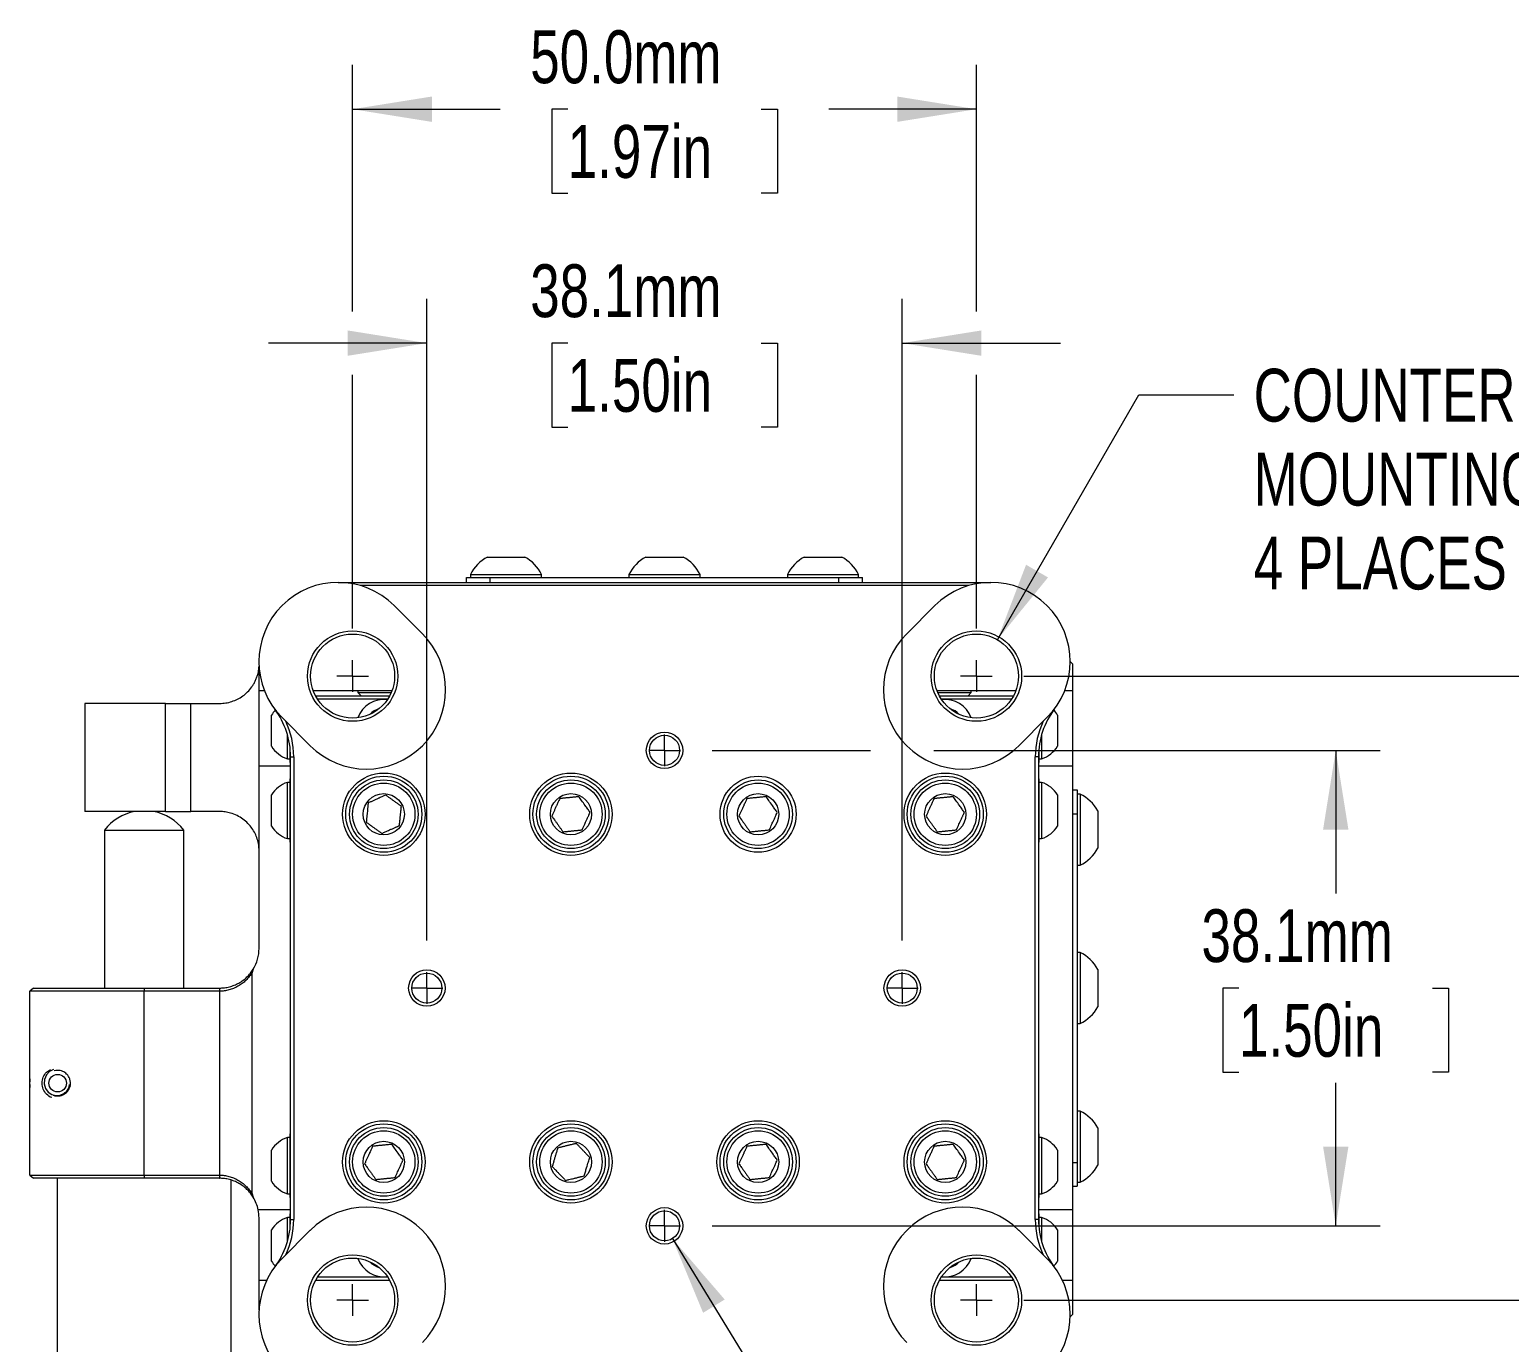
# Model space of a CAD drawing. Header units: millimetres. Extents: x 2 to 278, y 1 to 215.
# Drawn here: x 31.7 to 91, y 34.3 to 86.9 of the extents above; entities that cross this region are included whole.
import ezdxf

# ---------------------------------------------------------------- set-up
doc = ezdxf.new("R2010")
doc.units = ezdxf.units.MM
doc.styles.add('SLDTEXTSTYLE0', font='TXT', dxfattribs={"width": 0.75})
doc.styles.add('SLDTEXTSTYLE3', font='TXT', dxfattribs={"width": 0.6875})
doc.dimstyles.new('SLDDIMSTYLE0', dxfattribs={"dimtxt": 2.116667, "dimasz": 3.175, "dimexe": 0, "dimexo": 0.0625, "dimgap": 0.529167, "dimtad": 0, "dimtih": 1, "dimtoh": 1, "dimdec": 1, "dimlfac": 2, "dimrnd": 1e-09, "dimzin": 12, "dimdsep": 46, "dimtxsty": 'SLDTEXTSTYLE0', "dimsah": 1, "dimcen": 0.09, "dimadec": 0, "dimazin": 3, "dimtfac": 1, "dimtdec": 1, "dimtofl": 0, "dimtmove": 0, "dimatfit": 3, "dimfxl": 1, "dimfrac": 2, "dimtolj": 1, "dimtzin": 12, "dimarcsym": 0})
doc.dimstyles.new('SLDDIMSTYLE1', dxfattribs={"dimtxt": 2.116667, "dimasz": 3.175, "dimexe": 0, "dimexo": 0.0625, "dimgap": 0.529167, "dimtad": 0, "dimtih": 1, "dimtoh": 1, "dimdec": 1, "dimlfac": 2, "dimrnd": 1e-09, "dimzin": 12, "dimdsep": 46, "dimtxsty": 'SLDTEXTSTYLE0', "dimsah": 1, "dimcen": 0.09, "dimadec": 0, "dimazin": 3, "dimtfac": 1, "dimtdec": 1, "dimtmove": 0, "dimatfit": 0, "dimfxl": 1, "dimfrac": 2, "dimtolj": 1, "dimtzin": 12, "dimarcsym": 0})
doc.dimstyles.new('SLDDIMSTYLE3', dxfattribs={"dimtxt": 2.116667, "dimasz": 3.175, "dimexe": 0, "dimexo": 0.0625, "dimgap": 0.529167, "dimtad": 0, "dimtih": 1, "dimtoh": 1, "dimdec": 1, "dimlfac": 2, "dimrnd": 1e-09, "dimzin": 12, "dimdsep": 46, "dimtxsty": 'SLDTEXTSTYLE0', "dimsah": 1, "dimcen": 0, "dimadec": 0, "dimazin": 3, "dimtfac": 1, "dimtdec": 1, "dimtofl": 0, "dimtmove": 0, "dimatfit": 3, "dimfxl": 1, "dimfrac": 2, "dimtolj": 1, "dimtzin": 12, "dimarcsym": 0})
doc.dimstyles.new('SLDDIMSTYLE4', dxfattribs={"dimtxt": 2.116667, "dimasz": 3.175, "dimexe": 0, "dimexo": 0.0625, "dimgap": 0.529167, "dimtad": 0, "dimtih": 1, "dimtoh": 1, "dimdec": 1, "dimlfac": 2, "dimrnd": 1e-09, "dimzin": 4, "dimdsep": 46, "dimtxsty": 'SLDTEXTSTYLE0', "dimsah": 1, "dimcen": 0.09, "dimadec": 0, "dimazin": 1, "dimtfac": 1, "dimtdec": 1, "dimtofl": 0, "dimtmove": 0, "dimatfit": 3, "dimfxl": 1, "dimfrac": 2, "dimtolj": 1, "dimtzin": 12, "dimarcsym": 0})
doc.dimstyles.new('SLDDIMSTYLE8', dxfattribs={"dimtxt": 2.116667, "dimasz": 3.175, "dimexe": 0, "dimexo": 0.0625, "dimgap": 0.529167, "dimtad": 0, "dimtih": 1, "dimtoh": 1, "dimdec": 1, "dimlfac": 2, "dimrnd": 1e-09, "dimzin": 12, "dimdsep": 46, "dimtxsty": 'SLDTEXTSTYLE0', "dimsah": 1, "dimcen": 0, "dimadec": 0, "dimazin": 3, "dimtfac": 1, "dimtdec": 1, "dimtofl": 0, "dimtmove": 0, "dimatfit": 3, "dimfxl": 1, "dimfrac": 2, "dimtolj": 1, "dimtzin": 12, "dimarcsym": 0})

# ---------------------------------------------------------------- blocks, each defined once
blk = doc.blocks.new('_D_16')
at = {"color": 7, "linetype": 'Continuous', "lineweight": 0}
for p, q in [((71.543, 61.041), (101.091, 61.041)), ((99.313, 61.041), (99.313, 52.334)), ((95.435, 48.541), (94.791, 48.541)), ((94.791, 48.541), (94.791, 45.178)), ((103.192, 48.541), (103.836, 48.541)), ((103.836, 48.541), (103.836, 45.178)), ((94.791, 45.178), (95.435, 45.178)), ((103.836, 45.178), (103.192, 45.178)), ((99.313, 36.041), (99.313, 44.749)), ((71.543, 36.041), (101.091, 36.041))]:
    blk.add_line(p, q, dxfattribs=at)
at = {"color": 7, "linetype": 'Continuous', "lineweight": 18}
for points in [[(99.313, 61.041), (98.805, 57.866), (99.821, 57.866)], [(99.313, 36.041), (99.821, 39.216), (98.805, 39.216)]]:
    blk.add_solid(points, dxfattribs=at)
at = {"color": 7, "linetype": 'Continuous', "lineweight": 18, "char_height": 2.1167, "attachment_point": 1, "style": 'SLDTEXTSTYLE0'}
for s, insert in [('50.0mm', (93.931, 51.699)), ('1.97in', (95.435, 47.907))]:
    blk.add_mtext(s, dxfattribs=dict(at, insert=insert))
blk = doc.blocks.new('_D_17')
at = {"color": 7, "linetype": 'Continuous', "lineweight": 0}
for p, q in [((59.043, 58.066), (65.393, 58.066)), ((67.933, 58.066), (85.816, 58.066)), ((84.038, 58.066), (84.038, 52.334)), ((80.16, 48.541), (79.516, 48.541)), ((79.516, 48.541), (79.516, 45.178)), ((87.917, 48.541), (88.561, 48.541)), ((88.561, 48.541), (88.561, 45.178)), ((79.516, 45.178), (80.16, 45.178)), ((88.561, 45.178), (87.917, 45.178)), ((84.038, 39.016), (84.038, 44.749)), ((59.043, 39.016), (85.816, 39.016))]:
    blk.add_line(p, q, dxfattribs=at)
at = {"color": 7, "linetype": 'Continuous', "lineweight": 18}
for points in [[(84.038, 58.066), (83.53, 54.891), (84.546, 54.891)], [(84.038, 39.016), (84.546, 42.191), (83.53, 42.191)]]:
    blk.add_solid(points, dxfattribs=at)
at = {"color": 7, "linetype": 'Continuous', "lineweight": 18, "char_height": 2.1167, "attachment_point": 1, "style": 'SLDTEXTSTYLE0'}
for s, insert in [('38.1mm', (78.656, 51.699)), ('1.50in', (80.16, 47.907))]:
    blk.add_mtext(s, dxfattribs=dict(at, insert=insert))
blk = doc.blocks.new('_D_18')
at = {"color": 7, "linetype": 'Continuous', "lineweight": 0}
for p, q in [((47.613, 50.446), (47.613, 76.16)), ((66.663, 50.446), (66.663, 76.16)), ((47.613, 74.382), (41.263, 74.382)), ((53.259, 74.382), (52.616, 74.382)), ((52.616, 74.382), (52.616, 71.019)), ((61.017, 74.382), (61.661, 74.382)), ((61.661, 74.382), (61.661, 71.019)), ((66.663, 74.382), (73.013, 74.382)), ((52.616, 71.019), (53.259, 71.019)), ((61.661, 71.019), (61.017, 71.019))]:
    blk.add_line(p, q, dxfattribs=at)
at = {"color": 7, "linetype": 'Continuous', "lineweight": 18}
for points in [[(47.613, 74.382), (44.438, 74.89), (44.438, 73.874)], [(66.663, 74.382), (69.838, 73.874), (69.838, 74.89)]]:
    blk.add_solid(points, dxfattribs=at)
at = {"color": 7, "linetype": 'Continuous', "lineweight": 18, "char_height": 2.1167, "attachment_point": 1, "style": 'SLDTEXTSTYLE0'}
for s, insert in [('38.1mm', (51.756, 77.539)), ('1.50in', (53.259, 73.747))]:
    blk.add_mtext(s, dxfattribs=dict(at, insert=insert))
blk = doc.blocks.new('_D_19')
at = {"color": 7, "linetype": 'Continuous', "lineweight": 0}
for p, q in [((44.638, 75.652), (44.638, 85.532)), ((69.638, 75.652), (69.638, 85.532)), ((44.638, 83.754), (50.547, 83.754)), ((53.259, 83.754), (52.616, 83.754)), ((52.616, 83.754), (52.616, 80.391)), ((61.017, 83.754), (61.661, 83.754)), ((61.661, 83.754), (61.661, 80.391)), ((69.638, 83.754), (63.729, 83.754)), ((52.616, 80.391), (53.259, 80.391)), ((61.661, 80.391), (61.017, 80.391)), ((44.638, 62.946), (44.638, 73.112)), ((69.638, 62.946), (69.638, 73.112))]:
    blk.add_line(p, q, dxfattribs=at)
at = {"color": 7, "linetype": 'Continuous', "lineweight": 18}
for points in [[(44.638, 83.754), (47.813, 83.246), (47.813, 84.262)], [(69.638, 83.754), (66.463, 84.262), (66.463, 83.246)]]:
    blk.add_solid(points, dxfattribs=at)
at = {"color": 7, "linetype": 'Continuous', "lineweight": 18, "char_height": 2.1167, "attachment_point": 1, "style": 'SLDTEXTSTYLE0'}
for s, insert in [('50.0mm', (51.756, 86.912)), ('1.97in', (53.259, 83.119))]:
    blk.add_mtext(s, dxfattribs=dict(at, insert=insert))
blk = doc.blocks.new('_D_20')
at = {"color": 7, "linetype": 'Continuous', "lineweight": 0}
for p, q in [((70.479, 62.498), (76.143, 72.308)), ((76.143, 72.308), (79.953, 72.308))]:
    blk.add_line(p, q, dxfattribs=at)
at = {"color": 7, "linetype": 'Continuous', "lineweight": 18}
blk.add_solid([(70.479, 62.498), (72.507, 64.994), (71.627, 65.502)], dxfattribs=at)
at = {"color": 7, "linetype": 'Continuous', "lineweight": 18, "attachment_point": 1, "style": 'SLDTEXTSTYLE0'}
for s, insert, char_height in [('COUNTERBORE FOR M6 [1/4-20]', (80.747, 73.354), 2.11667), ('MOUNTING SCREWS', (80.747, 69.991), 2.11667), ('4 PLACES', (80.747, 66.628), 2.1167)]:
    blk.add_mtext(s, dxfattribs=dict(at, insert=insert, char_height=char_height))
blk = doc.blocks.new('_D_21')
at = {"color": 7, "linetype": 'Continuous', "lineweight": 0}
for p, q in [((57.454, 38.502), (70.232, 17.712)), ((70.232, 17.712), (74.042, 17.712))]:
    blk.add_line(p, q, dxfattribs=at)
at = {"color": 7, "linetype": 'Continuous', "lineweight": 18}
blk.add_solid([(57.454, 38.502), (58.684, 35.531), (59.549, 36.063)], dxfattribs=at)
at = {"color": 7, "linetype": 'Continuous', "lineweight": 18, "attachment_point": 1}
for s, insert, char_height, style in [('%%c', (74.042, 18.676), 2.1167, 'SLDTEXTSTYLE0'), ('2.4', (77.237, 18.676), 2.1167, 'SLDTEXTSTYLE0'), ('mm [', (81.145, 18.676), 2.1167, 'SLDTEXTSTYLE3'), ('%%c', (88.208, 18.676), 2.1167, 'SLDTEXTSTYLE0'), ('0.095in] ALIGNMENT HOLES', (91.403, 18.676), 2.11667, 'SLDTEXTSTYLE0'), ('FOR USE WITH', (74.042, 15.23), 2.11667, 'SLDTEXTSTYLE0'), ('%%c', (93.162, 15.23), 2.1167, 'SLDTEXTSTYLE0'), ('3/32in DOWEL PINS', (96.357, 15.23), 2.11667, 'SLDTEXTSTYLE0'), ('(NOT INCLUDED)', (74.042, 11.867), 2.11667, 'SLDTEXTSTYLE0'), ('4 PLACES', (74.042, 8.504), 2.1167, 'SLDTEXTSTYLE0')]:
    blk.add_mtext(s, dxfattribs=dict(at, insert=insert, char_height=char_height, style=style))
blk = doc.blocks.new('SW_CENTERMARKSYMBOL_12')
at = {"color": 0, "linetype": 'Continuous', "lineweight": 18}
for q in [(0, 0.635), (-0.635, 0), (0, -0.635), (0.635, 0)]:
    blk.add_line((0, 0), q, dxfattribs=at)
blk = doc.blocks.new('SW_CENTERMARKSYMBOL_13')
at = {"color": 0, "linetype": 'Continuous', "lineweight": 18}
for q in [(0, 0.635), (-0.635, 0), (0, -0.635), (0.635, 0)]:
    blk.add_line((0, 0), q, dxfattribs=at)
blk = doc.blocks.new('SW_CENTERMARKSYMBOL_14')
at = {"color": 0, "linetype": 'Continuous', "lineweight": 18}
for q in [(0, 0.635), (-0.635, 0), (0, -0.635), (0.635, 0)]:
    blk.add_line((0, 0), q, dxfattribs=at)
blk = doc.blocks.new('SW_CENTERMARKSYMBOL_15')
at = {"color": 0, "linetype": 'Continuous', "lineweight": 18}
for q in [(0, 0.635), (-0.635, 0), (0, -0.635), (0.635, 0)]:
    blk.add_line((0, 0), q, dxfattribs=at)
blk = doc.blocks.new('SW_CENTERMARKSYMBOL_16')
at = {"color": 0, "linetype": 'Continuous', "lineweight": 18}
for q in [(0, 0.635), (-0.635, 0), (0, -0.635), (0.635, 0)]:
    blk.add_line((0, 0), q, dxfattribs=at)
blk = doc.blocks.new('SW_CENTERMARKSYMBOL_17')
at = {"color": 0, "linetype": 'Continuous', "lineweight": 18}
for q in [(0, 0.635), (-0.635, 0), (0, -0.635), (0.635, 0)]:
    blk.add_line((0, 0), q, dxfattribs=at)
blk = doc.blocks.new('SW_CENTERMARKSYMBOL_18')
at = {"color": 0, "linetype": 'Continuous', "lineweight": 18}
for q in [(0, 0.635), (-0.635, 0), (0, -0.635), (0.635, 0)]:
    blk.add_line((0, 0), q, dxfattribs=at)
blk = doc.blocks.new('SW_CENTERMARKSYMBOL_19')
at = {"color": 0, "linetype": 'Continuous', "lineweight": 18}
for q in [(0, 0.635), (-0.635, 0), (0, -0.635), (0.635, 0)]:
    blk.add_line((0, 0), q, dxfattribs=at)

msp = doc.modelspace()

# ---------------------------------------------------------------- linework, layer by layer
at = {"color": 7, "linetype": 'Continuous', "lineweight": 18}
for p, q in [((50.038, 65.811), (51.538, 65.811)), ((56.388, 65.811), (56.747, 65.811)), ((56.747, 65.811), (57.888, 65.811)), ((62.738, 65.811), (64.238, 65.811)), ((44.057, 64.797), (70.219, 64.797)), ((69.33, 64.67), (44.946, 64.67)), ((49.201, 64.797), (49.201, 64.986)), ((49.201, 64.986), (50.153, 64.986)), ((49.363, 65.11), (49.363, 64.986)), ((49.363, 65.11), (52.213, 65.11)), ((50.153, 64.797), (50.153, 64.986)), ((50.153, 64.986), (64.123, 64.986)), ((52.213, 64.986), (52.213, 65.11)), ((55.713, 65.11), (55.713, 64.986)), ((55.713, 65.11), (56.394, 65.11)), ((56.394, 65.11), (58.563, 65.11)), ((58.563, 64.986), (58.563, 65.11)), ((62.063, 65.11), (62.063, 64.986)), ((62.063, 65.11), (64.913, 65.11)), ((64.123, 64.797), (64.123, 64.986)), ((64.123, 64.986), (65.076, 64.986)), ((64.913, 64.986), (64.913, 65.11)), ((65.076, 64.797), (65.076, 64.986)), ((46.302, 63.867), (47.432, 62.737)), ((67.974, 63.867), (66.844, 62.737)), ((40.888, 60.447), (40.888, 61.427)), ((73.483, 61.533), (73.394, 61.622)), ((73.483, 61.533), (73.483, 60.447)), ((33.904, 59.946), (33.904, 55.615)), ((37.139, 59.946), (33.904, 59.946)), ((37.139, 55.615), (37.139, 59.946)), ((37.139, 59.946), (38.153, 59.946)), ((38.153, 55.615), (38.153, 59.946)), ((38.153, 59.946), (39.307, 59.946)), ((41.108, 60.447), (40.888, 60.447)), ((40.888, 57.431), (40.888, 60.447)), ((46.212, 60.447), (43.064, 60.447)), ((43.15, 60.256), (46.127, 60.256)), ((43.224, 60.129), (46.052, 60.129)), ((44.847, 60.447), (44.847, 60.383)), ((44.847, 60.383), (44.974, 60.256)), ((44.847, 60.383), (46.187, 60.383)), ((71.212, 60.447), (68.064, 60.447)), ((68.089, 60.383), (69.429, 60.383)), ((68.15, 60.256), (71.127, 60.256)), ((68.224, 60.129), (71.052, 60.129)), ((69.302, 60.256), (69.429, 60.383)), ((69.429, 60.383), (69.429, 60.447)), ((73.483, 60.447), (73.168, 60.447)), ((73.483, 60.447), (73.483, 57.431)), ((41.388, 59.481), (41.388, 59.481)), ((41.388, 58.231), (41.388, 59.481)), ((41.812, 59.377), (42.942, 58.247)), ((72.464, 59.377), (71.334, 58.247)), ((72.888, 59.481), (72.888, 58.231)), ((42.026, 57.731), (42.026, 58.699)), ((72.251, 58.699), (72.251, 57.731)), ((42.026, 57.731), (42.138, 57.731)), ((42.138, 57.583), (42.138, 58.11)), ((42.138, 57.583), (42.152, 57.569)), ((42.152, 57.812), (42.279, 57.812)), ((42.152, 39.27), (42.152, 57.812)), ((42.279, 57.812), (42.279, 39.27)), ((72.124, 57.812), (71.997, 57.812)), ((71.997, 39.27), (71.997, 57.812)), ((72.124, 57.812), (72.124, 39.27)), ((72.124, 57.569), (72.138, 57.583)), ((72.138, 58.11), (72.138, 57.583)), ((72.138, 57.731), (72.251, 57.731)), ((42.152, 57.431), (40.888, 57.431)), ((40.888, 50.129), (40.888, 57.431)), ((42.152, 56.943), (42.138, 56.929)), ((73.483, 57.431), (72.124, 57.431)), ((72.124, 56.943), (72.138, 56.929)), ((73.483, 57.431), (73.483, 56.052)), ((42.138, 56.781), (42.026, 56.781)), ((42.026, 54.531), (42.026, 56.781)), ((42.138, 54.383), (42.138, 56.929)), ((72.138, 56.929), (72.138, 54.383)), ((72.251, 56.781), (72.138, 56.781)), ((72.251, 56.781), (72.251, 54.531)), ((73.483, 56.479), (73.672, 56.479)), ((73.672, 56.479), (73.672, 55.526)), ((41.388, 55.031), (41.388, 56.281)), ((72.888, 56.281), (72.888, 55.031)), ((73.483, 56.052), (73.483, 55.526)), ((73.796, 56.316), (73.672, 56.316)), ((73.796, 56.316), (73.796, 53.466)), ((37.139, 55.615), (33.904, 55.615)), ((37.139, 55.615), (38.153, 55.615)), ((39.307, 55.615), (38.153, 55.615)), ((73.483, 55.526), (73.672, 55.526)), ((73.483, 55.526), (73.483, 41.556)), ((73.672, 55.526), (73.672, 41.556)), ((74.497, 55.641), (74.497, 54.141)), ((34.697, 54.87), (34.697, 48.541)), ((34.697, 54.87), (37.872, 54.87)), ((37.872, 48.541), (37.872, 54.87)), ((42.026, 54.531), (42.138, 54.531)), ((42.152, 54.369), (42.138, 54.383)), ((72.124, 54.369), (72.138, 54.383)), ((72.138, 54.531), (72.251, 54.531)), ((73.672, 53.466), (73.796, 53.466)), ((73.796, 49.966), (73.672, 49.966)), ((73.796, 49.966), (73.796, 47.116)), ((40.656, 49.302), (40.613, 49.164)), ((74.497, 49.291), (74.497, 47.791)), ((40.613, 40.298), (40.613, 49.164)), ((31.846, 48.541), (31.705, 48.414)), ((31.705, 41.048), (31.705, 48.414)), ((36.284, 48.414), (31.705, 48.414)), ((31.846, 48.541), (36.284, 48.541)), ((36.284, 48.541), (39.301, 48.541)), ((36.284, 48.541), (36.284, 48.414)), ((36.284, 41.048), (36.284, 48.414)), ((39.301, 48.414), (36.284, 48.414)), ((39.301, 48.541), (39.301, 48.414)), ((39.301, 48.414), (39.301, 41.048)), ((73.672, 47.116), (73.796, 47.116)), ((33.293, 44.673), (33.316, 44.611)), ((73.796, 43.616), (73.672, 43.616)), ((73.796, 43.616), (73.796, 40.766)), ((42.152, 42.713), (42.138, 42.699)), ((72.124, 42.713), (72.138, 42.699)), ((74.497, 42.941), (74.497, 41.441)), ((42.138, 42.551), (42.026, 42.551)), ((42.026, 40.301), (42.026, 42.551)), ((42.138, 40.153), (42.138, 42.699)), ((72.138, 42.699), (72.138, 40.153)), ((72.251, 42.551), (72.138, 42.551)), ((72.251, 42.551), (72.251, 40.301)), ((41.388, 40.801), (41.388, 42.051)), ((72.888, 42.051), (72.888, 40.801)), ((73.483, 41.556), (73.672, 41.556)), ((73.483, 41.556), (73.483, 41.03)), ((73.672, 41.556), (73.672, 40.604)), ((31.705, 41.048), (36.284, 41.048)), ((31.705, 41.048), (31.846, 40.921)), ((36.284, 40.921), (31.846, 40.921)), ((32.792, 40.921), (32.792, 33.153)), ((36.284, 41.048), (39.301, 41.048)), ((36.284, 41.048), (36.284, 40.921)), ((39.301, 40.921), (36.284, 40.921)), ((39.301, 41.048), (39.301, 40.921)), ((39.301, 40.921), (39.311, 40.921)), ((73.483, 41.03), (73.483, 39.651)), ((39.777, 33.153), (39.777, 40.845)), ((73.483, 40.604), (73.672, 40.604)), ((73.672, 40.766), (73.796, 40.766)), ((40.613, 40.298), (40.656, 40.161)), ((42.026, 40.301), (42.138, 40.301)), ((42.152, 40.139), (42.138, 40.153)), ((72.124, 40.139), (72.138, 40.153)), ((72.138, 40.301), (72.251, 40.301)), ((42.152, 39.651), (40.856, 39.651)), ((40.888, 36.826), (40.888, 39.334)), ((42.138, 39.351), (42.026, 39.351)), ((42.026, 38.383), (42.026, 39.351)), ((42.152, 39.513), (42.138, 39.499)), ((42.138, 38.972), (42.138, 39.499)), ((42.152, 39.27), (42.279, 39.27)), ((72.124, 39.27), (71.997, 39.27)), ((73.483, 39.651), (72.124, 39.651)), ((72.138, 39.499), (72.124, 39.513)), ((72.138, 39.499), (72.138, 38.972)), ((72.251, 39.351), (72.138, 39.351)), ((72.251, 39.351), (72.251, 38.383)), ((73.483, 39.651), (73.483, 36.826)), ((41.388, 37.601), (41.388, 38.851)), ((41.812, 37.705), (42.942, 38.836)), ((72.464, 37.705), (71.334, 38.836)), ((72.888, 38.851), (72.888, 37.601)), ((40.888, 35.655), (40.888, 36.826)), ((41.191, 36.826), (40.888, 36.826)), ((46.127, 36.826), (43.15, 36.826)), ((46.052, 36.953), (43.224, 36.953)), ((71.127, 36.826), (68.15, 36.826)), ((71.052, 36.953), (68.224, 36.953)), ((73.483, 36.826), (73.085, 36.826)), ((73.483, 36.826), (73.483, 35.466)), ((73.393, 35.376), (73.483, 35.466))]:
    msp.add_line(p, q, dxfattribs=at)
at = {"color": 7, "linetype": 'Continuous', "lineweight": 18, "flags": 128}
msp.add_lwpolyline([(32.649, 45.28), (32.496, 45.2), (32.366, 45.059), (32.29, 44.883), (32.279, 44.699), (32.33, 44.524), (32.436, 44.377), (32.581, 44.278), (32.747, 44.235), (32.919, 44.25), (33.069, 44.32), (33.109, 44.351), (33.109, 44.351)], dxfattribs=at)
at = {"color": 7, "linetype": 'Continuous', "lineweight": 18}
for centre, radius in [((44.638, 61.041), 1.81), ((44.638, 61.041), 1.683), ((69.638, 61.041), 1.81), ((69.638, 61.041), 1.683), ((57.138, 58.066), 0.73), ((57.138, 58.066), 0.603), ((45.888, 55.506), 1.651), ((45.888, 55.506), 1.524), ((53.388, 55.506), 1.651), ((53.388, 55.506), 1.524), ((60.888, 55.506), 1.524), ((68.388, 55.506), 1.651), ((68.388, 55.506), 1.524), ((45.888, 55.506), 1.375), ((45.888, 55.506), 1.25), ((53.388, 55.506), 1.375), ((53.388, 55.506), 1.25), ((60.888, 55.506), 1.375), ((60.888, 55.506), 1.25), ((68.388, 55.506), 1.375), ((68.388, 55.506), 1.25), ((45.888, 55.506), 0.826), ((53.388, 55.506), 0.826), ((60.888, 55.506), 0.826), ((68.388, 55.506), 0.826), ((47.613, 48.541), 0.73), ((66.663, 48.541), 0.73), ((47.613, 48.541), 0.603), ((66.663, 48.541), 0.603), ((32.818, 44.731), 0.352), ((45.888, 41.576), 1.651), ((45.888, 41.576), 1.524), ((45.888, 41.576), 1.375), ((45.888, 41.576), 1.25), ((53.388, 41.576), 1.651), ((53.388, 41.576), 1.524), ((53.388, 41.576), 1.375), ((53.388, 41.576), 1.25), ((60.888, 41.576), 1.651), ((60.888, 41.576), 1.524), ((60.888, 41.576), 1.375), ((60.888, 41.576), 1.25), ((68.388, 41.576), 1.651), ((68.388, 41.576), 1.524), ((68.388, 41.576), 1.375), ((68.388, 41.576), 1.25), ((45.888, 41.576), 0.826), ((53.388, 41.576), 0.826), ((60.888, 41.576), 0.826), ((68.388, 41.576), 0.826), ((57.138, 39.016), 0.73), ((57.138, 39.016), 0.603), ((44.638, 36.041), 1.81), ((44.638, 36.041), 1.683), ((69.638, 36.041), 1.81), ((69.638, 36.041), 1.683)]:
    msp.add_circle(centre, radius, dxfattribs=at)
for centre, radius, start, end in [((50.788, 64.414), 1.586, 118.22267, 153.96274), ((50.788, 64.414), 1.586, 26.03726, 61.77733), ((57.138, 64.414), 1.586, 118.22267, 153.96274), ((57.138, 64.414), 1.586, 26.03726, 61.77733), ((63.488, 64.414), 1.586, 118.22267, 153.96274), ((63.488, 64.414), 1.586, 26.03726, 61.77733), ((44.057, 61.622), 3.175, 45, 225), ((70.219, 61.622), 3.175, 315, 135), ((45.187, 60.492), 3.175, 225, 45), ((69.089, 60.492), 3.175, 135, 315), ((45.888, 59.006), 1.1, 82.54035, 160.58029), ((68.388, 59.006), 1.1, 19.41971, 97.45965), ((42.393, 58.856), 1.184, 135.80879, 148.12354), ((38.977, 57.812), 3.175, 0, 36.8699), ((45.888, 59.006), 0.75, 105.04653, 138.07394), ((68.388, 59.006), 0.75, 41.92606, 74.95347), ((75.299, 57.812), 3.175, 143.1301, 180), ((71.883, 58.856), 1.184, 31.87646, 44.15949), ((38.977, 57.812), 3.302, 0, 25.42617), ((75.299, 57.812), 3.302, 154.57383, 180), ((42.393, 58.856), 1.184, 211.87646, 251.90838), ((71.883, 58.856), 1.184, 288.09162, 328.12354), ((42.393, 55.656), 1.184, 108.09162, 148.12354), ((71.883, 55.656), 1.184, 31.87646, 71.90838), ((73.1, 54.891), 1.586, 28.22267, 63.96274), ((36.284, 53.653), 2, 101.20152, 142.53735), ((36.284, 53.653), 2, 37.46265, 78.79848), ((42.393, 55.656), 1.184, 211.87646, 251.90838), ((71.883, 55.656), 1.184, 288.09162, 328.12354), ((73.1, 54.891), 1.586, 296.03726, 331.77733), ((39.301, 50.129), 1.587, 328.6061, 0), ((73.1, 48.541), 1.586, 28.22267, 63.96274), ((73.1, 48.541), 1.586, 296.03726, 331.77733), ((32.818, 44.731), 1.125, 171.35953, 188.64047), ((32.818, 44.731), 0.479, 307.39046, 353.02885), ((73.1, 42.191), 1.586, 28.22267, 63.96274), ((42.393, 41.426), 1.184, 108.09162, 148.12354), ((71.883, 41.426), 1.184, 31.87646, 71.90838), ((73.1, 42.191), 1.586, 296.03726, 331.77733), ((42.393, 41.426), 1.184, 211.87646, 251.90838), ((71.883, 41.426), 1.184, 288.09162, 328.12354), ((39.301, 39.334), 1.587, 11.53696, 31.3939), ((45.187, 36.59), 3.175, 315, 135), ((69.089, 36.59), 3.175, 45, 225), ((39.301, 39.334), 1.587, 0, 11.53696), ((42.393, 38.226), 1.184, 108.09162, 148.12354), ((38.977, 39.27), 3.175, 323.1301, 0), ((38.977, 39.27), 3.302, 334.57383, 0), ((75.299, 39.27), 3.302, 180, 205.42617), ((75.299, 39.27), 3.175, 180, 216.8699), ((71.883, 38.226), 1.184, 31.87646, 71.90838), ((44.057, 35.46), 3.175, 135, 315), ((42.393, 38.226), 1.184, 211.87646, 224.15949), ((45.888, 38.076), 1.1, 199.41971, 277.45965), ((45.888, 38.076), 0.75, 221.92606, 254.95347), ((70.219, 35.46), 3.175, 225, 45), ((68.388, 38.076), 1.1, 262.54035, 340.58029), ((68.388, 38.076), 0.75, 285.04653, 318.07394), ((71.883, 38.226), 1.184, 315.84051, 328.12354)]:
    msp.add_arc(centre, radius, start, end, dxfattribs=at)
for points, knots in [([(39.307, 59.946), (39.39, 59.95), (39.557, 59.957), (39.799, 60.018), (40.029, 60.112), (40.241, 60.241), (40.434, 60.405), (40.575, 60.57), (40.672, 60.719), (40.738, 60.841), (40.794, 60.971), (40.845, 61.129), (40.881, 61.284), (40.886, 61.396), (40.888, 61.436)], [0, 0, 0, 0, 0.1012375, 0.2056185, 0.3068057, 0.4106181, 0.5181298, 0.6283267, 0.6858746, 0.7438451, 0.8032319, 0.8631554, 0.9505547, 1, 1, 1, 1]), ([(45.262, 55.958), (45.26, 55.932), (45.255, 55.886), (45.248, 55.815), (45.241, 55.75), (45.235, 55.684), (45.226, 55.602), (45.218, 55.518), (45.209, 55.436), (45.203, 55.375), (45.197, 55.315), (45.191, 55.254), (45.187, 55.212), (45.184, 55.19)], [0, 0, 0, 0, 0.107756, 0.189499, 0.284443, 0.361894, 0.439907, 0.594038, 0.672484, 0.752158, 0.829255, 0.906673, 1, 1, 1, 1]), ([(45.966, 56.274), (45.942, 56.263), (45.9, 56.244), (45.813, 56.205), (45.734, 56.169), (45.654, 56.134), (45.602, 56.11), (45.545, 56.085), (45.488, 56.059), (45.432, 56.034), (45.377, 56.009), (45.321, 55.984), (45.283, 55.967), (45.262, 55.958)], [0, 0, 0, 0, 0.107762, 0.189509, 0.380015, 0.439708, 0.516213, 0.593371, 0.672464, 0.752143, 0.829245, 0.906667, 1, 1, 1, 1]), ([(46.592, 55.822), (46.571, 55.838), (46.533, 55.865), (46.475, 55.906), (46.422, 55.945), (46.369, 55.983), (46.319, 56.019), (46.251, 56.068), (46.183, 56.117), (46.117, 56.165), (46.068, 56.2), (46.018, 56.236), (45.984, 56.261), (45.966, 56.274)], [0, 0, 0, 0, 0.107754, 0.189495, 0.284438, 0.361887, 0.439898, 0.516398, 0.672481, 0.752155, 0.829253, 0.906672, 1, 1, 1, 1]), ([(46.514, 55.055), (46.519, 55.107), (46.53, 55.214), (46.55, 55.413), (46.572, 55.626), (46.586, 55.762), (46.592, 55.822)], [0, 0, 0, 0, 0.2164501, 0.4403001, 0.7518917, 1, 1, 1, 1]), ([(52.939, 56.134), (52.928, 56.11), (52.909, 56.068), (52.87, 55.981), (52.834, 55.902), (52.798, 55.822), (52.774, 55.77), (52.748, 55.713), (52.722, 55.656), (52.697, 55.6), (52.672, 55.546), (52.647, 55.489), (52.63, 55.452), (52.62, 55.431)], [0, 0, 0, 0, 0.107762, 0.189509, 0.3800149, 0.4397081, 0.516213, 0.5933713, 0.6724645, 0.7521432, 0.829245, 0.9066674, 1, 1, 1, 1]), ([(53.707, 56.209), (53.681, 56.206), (53.635, 56.202), (53.564, 56.195), (53.499, 56.188), (53.433, 56.182), (53.372, 56.176), (53.289, 56.168), (53.205, 56.16), (53.124, 56.152), (53.064, 56.146), (53.003, 56.14), (52.962, 56.136), (52.939, 56.134)], [0, 0, 0, 0, 0.107754, 0.189495, 0.284438, 0.361887, 0.439898, 0.516398, 0.672481, 0.752155, 0.829253, 0.906672, 1, 1, 1, 1]), ([(54.156, 55.581), (54.125, 55.624), (54.063, 55.712), (53.946, 55.874), (53.822, 56.048), (53.742, 56.159), (53.707, 56.209)], [0, 0, 0, 0, 0.2164501, 0.4403001, 0.7518917, 1, 1, 1, 1]), ([(60.439, 56.134), (60.428, 56.11), (60.409, 56.068), (60.37, 55.981), (60.334, 55.902), (60.298, 55.822), (60.274, 55.77), (60.248, 55.713), (60.222, 55.656), (60.197, 55.6), (60.172, 55.546), (60.147, 55.489), (60.13, 55.452), (60.12, 55.431)], [0, 0, 0, 0, 0.107762, 0.189509, 0.380015, 0.439708, 0.516213, 0.593371, 0.672464, 0.752143, 0.829245, 0.906667, 1, 1, 1, 1]), ([(61.207, 56.209), (61.181, 56.206), (61.135, 56.202), (61.064, 56.195), (60.999, 56.188), (60.933, 56.182), (60.872, 56.176), (60.789, 56.168), (60.705, 56.16), (60.624, 56.152), (60.564, 56.146), (60.503, 56.14), (60.462, 56.136), (60.439, 56.134)], [0, 0, 0, 0, 0.1077539, 0.1894949, 0.2844377, 0.361887, 0.4398976, 0.5163979, 0.6724806, 0.7521546, 0.8292528, 0.9066717, 1, 1, 1, 1]), ([(61.656, 55.581), (61.625, 55.624), (61.563, 55.712), (61.446, 55.874), (61.322, 56.048), (61.242, 56.159), (61.207, 56.209)], [0, 0, 0, 0, 0.2164501, 0.4403001, 0.7518917, 1, 1, 1, 1]), ([(67.939, 56.134), (67.928, 56.11), (67.909, 56.068), (67.87, 55.981), (67.834, 55.902), (67.798, 55.822), (67.774, 55.77), (67.748, 55.713), (67.722, 55.656), (67.697, 55.6), (67.672, 55.546), (67.647, 55.489), (67.63, 55.452), (67.62, 55.431)], [0, 0, 0, 0, 0.107762, 0.189509, 0.380015, 0.439708, 0.516213, 0.593371, 0.672464, 0.752143, 0.829245, 0.906667, 1, 1, 1, 1]), ([(68.707, 56.209), (68.681, 56.206), (68.635, 56.202), (68.564, 56.195), (68.499, 56.188), (68.433, 56.182), (68.372, 56.176), (68.289, 56.168), (68.205, 56.16), (68.124, 56.152), (68.064, 56.146), (68.003, 56.14), (67.962, 56.136), (67.939, 56.134)], [0, 0, 0, 0, 0.107754, 0.189495, 0.284438, 0.361887, 0.439898, 0.516398, 0.672481, 0.752155, 0.829253, 0.906672, 1, 1, 1, 1]), ([(69.156, 55.581), (69.125, 55.624), (69.063, 55.712), (68.946, 55.874), (68.822, 56.048), (68.742, 56.159), (68.707, 56.209)], [0, 0, 0, 0, 0.21645, 0.4403, 0.751892, 1, 1, 1, 1]), ([(40.888, 54.115), (40.885, 54.167), (40.878, 54.303), (40.824, 54.513), (40.733, 54.74), (40.607, 54.951), (40.444, 55.145), (40.245, 55.318), (40.009, 55.461), (39.766, 55.554), (39.528, 55.606), (39.381, 55.612), (39.307, 55.615)], [0, 0, 0, 0, 0.063876, 0.166661, 0.266173, 0.368165, 0.476057, 0.586669, 0.70168, 0.820518, 0.909217, 1, 1, 1, 1]), ([(45.184, 55.19), (45.206, 55.175), (45.243, 55.148), (45.32, 55.092), (45.391, 55.041), (45.462, 54.99), (45.508, 54.956), (45.559, 54.92), (45.61, 54.883), (45.659, 54.847), (45.708, 54.812), (45.758, 54.776), (45.792, 54.752), (45.81, 54.739)], [0, 0, 0, 0, 0.107761, 0.189507, 0.38001, 0.439703, 0.516208, 0.593367, 0.67246, 0.752139, 0.829242, 0.906666, 1, 1, 1, 1]), ([(52.62, 55.431), (52.635, 55.41), (52.662, 55.372), (52.704, 55.314), (52.742, 55.261), (52.78, 55.207), (52.828, 55.14), (52.877, 55.072), (52.925, 55.005), (52.961, 54.955), (52.996, 54.906), (53.032, 54.856), (53.056, 54.822), (53.069, 54.804)], [0, 0, 0, 0, 0.107756, 0.189499, 0.284443, 0.361894, 0.439907, 0.594038, 0.672484, 0.752158, 0.829255, 0.906673, 1, 1, 1, 1]), ([(53.837, 54.879), (53.848, 54.903), (53.867, 54.944), (53.901, 55.019), (53.936, 55.098), (53.973, 55.177), (54.002, 55.242), (54.028, 55.299), (54.054, 55.356), (54.078, 55.409), (54.099, 55.456), (54.125, 55.513), (54.143, 55.554), (54.156, 55.581)], [0, 0, 0, 0, 0.1077495, 0.1894872, 0.3273613, 0.4397813, 0.5162774, 0.5934268, 0.6725109, 0.7521804, 0.813776, 0.8755432, 1, 1, 1, 1]), ([(60.12, 55.431), (60.135, 55.41), (60.162, 55.372), (60.204, 55.314), (60.242, 55.261), (60.28, 55.207), (60.328, 55.14), (60.377, 55.072), (60.425, 55.005), (60.461, 54.955), (60.496, 54.906), (60.532, 54.856), (60.556, 54.822), (60.569, 54.804)], [0, 0, 0, 0, 0.107756, 0.189499, 0.284443, 0.361894, 0.439907, 0.594038, 0.672484, 0.752158, 0.829255, 0.906673, 1, 1, 1, 1]), ([(61.337, 54.879), (61.348, 54.903), (61.367, 54.944), (61.401, 55.019), (61.436, 55.098), (61.473, 55.177), (61.502, 55.242), (61.528, 55.299), (61.554, 55.356), (61.578, 55.409), (61.599, 55.456), (61.625, 55.513), (61.643, 55.554), (61.656, 55.581)], [0, 0, 0, 0, 0.1077495, 0.1894872, 0.3273613, 0.4397813, 0.5162774, 0.5934268, 0.6725109, 0.7521804, 0.813776, 0.8755432, 1, 1, 1, 1]), ([(67.62, 55.431), (67.635, 55.41), (67.662, 55.372), (67.704, 55.314), (67.742, 55.261), (67.78, 55.207), (67.828, 55.14), (67.877, 55.072), (67.925, 55.005), (67.961, 54.955), (67.996, 54.906), (68.032, 54.856), (68.056, 54.822), (68.069, 54.804)], [0, 0, 0, 0, 0.107756, 0.189499, 0.284443, 0.361894, 0.439907, 0.594038, 0.672484, 0.752158, 0.829255, 0.906673, 1, 1, 1, 1]), ([(68.837, 54.879), (68.848, 54.903), (68.867, 54.944), (68.901, 55.019), (68.936, 55.098), (68.973, 55.177), (69.002, 55.242), (69.028, 55.299), (69.054, 55.356), (69.078, 55.409), (69.099, 55.456), (69.125, 55.513), (69.143, 55.554), (69.156, 55.581)], [0, 0, 0, 0, 0.1077495, 0.1894872, 0.3273613, 0.4397813, 0.5162774, 0.5934268, 0.6725109, 0.7521804, 0.813776, 0.8755432, 1, 1, 1, 1]), ([(45.81, 54.739), (45.834, 54.749), (45.876, 54.768), (45.951, 54.802), (46.029, 54.837), (46.109, 54.873), (46.174, 54.902), (46.231, 54.928), (46.288, 54.954), (46.341, 54.977), (46.388, 54.998), (46.445, 55.024), (46.486, 55.042), (46.514, 55.055)], [0, 0, 0, 0, 0.10775, 0.189487, 0.327361, 0.439781, 0.516277, 0.593427, 0.672511, 0.75218, 0.813776, 0.875543, 1, 1, 1, 1]), ([(53.069, 54.804), (53.095, 54.806), (53.141, 54.811), (53.236, 54.82), (53.323, 54.828), (53.409, 54.837), (53.467, 54.843), (53.529, 54.849), (53.591, 54.855), (53.652, 54.861), (53.712, 54.867), (53.774, 54.873), (53.815, 54.877), (53.837, 54.879)], [0, 0, 0, 0, 0.107761, 0.189507, 0.38001, 0.439703, 0.516208, 0.593367, 0.67246, 0.752139, 0.829242, 0.906666, 1, 1, 1, 1]), ([(60.569, 54.804), (60.595, 54.806), (60.641, 54.811), (60.736, 54.82), (60.823, 54.828), (60.909, 54.837), (60.967, 54.843), (61.029, 54.849), (61.091, 54.855), (61.152, 54.861), (61.212, 54.867), (61.274, 54.873), (61.315, 54.877), (61.337, 54.879)], [0, 0, 0, 0, 0.107761, 0.189507, 0.38001, 0.439703, 0.516208, 0.593367, 0.67246, 0.752139, 0.829242, 0.906666, 1, 1, 1, 1]), ([(68.069, 54.804), (68.095, 54.806), (68.141, 54.811), (68.236, 54.82), (68.323, 54.828), (68.409, 54.837), (68.467, 54.843), (68.529, 54.849), (68.591, 54.855), (68.652, 54.861), (68.712, 54.867), (68.774, 54.873), (68.815, 54.877), (68.837, 54.879)], [0, 0, 0, 0, 0.107761, 0.189507, 0.38001, 0.439703, 0.516208, 0.593367, 0.67246, 0.752139, 0.829242, 0.906666, 1, 1, 1, 1]), ([(39.301, 48.541), (39.368, 48.544), (39.505, 48.549), (39.707, 48.59), (39.901, 48.654), (40.084, 48.743), (40.255, 48.854), (40.409, 48.986), (40.546, 49.136), (40.619, 49.246), (40.656, 49.302)], [0, 0, 0, 0, 0.10923, 0.220485, 0.33556, 0.455843, 0.582237, 0.715153, 0.854551, 1, 1, 1, 1]), ([(40.613, 49.164), (40.575, 49.108), (40.502, 48.999), (40.365, 48.851), (40.214, 48.721), (40.049, 48.612), (39.872, 48.525), (39.687, 48.462), (39.495, 48.422), (39.365, 48.417), (39.301, 48.414)], [0, 0, 0, 0, 0.144625, 0.28326, 0.415618, 0.541766, 0.662174, 0.777746, 0.889801, 1, 1, 1, 1]), ([(32.587, 44.152), (32.585, 44.152), (32.501, 44.168), (32.366, 44.284), (32.225, 44.484), (32.176, 44.732), (32.226, 44.975), (32.351, 45.174), (32.476, 45.246), (32.532, 45.277)], [0, 0, 0, 0, 0.004888, 0.180323, 0.34881, 0.522722, 0.696634, 0.86512, 1, 1, 1, 1]), ([(33.33, 44.731), (33.329, 44.755), (33.327, 44.802), (33.312, 44.871), (33.289, 44.935), (33.259, 44.995), (33.221, 45.05), (33.17, 45.107), (33.104, 45.16), (33.016, 45.208), (32.915, 45.238), (32.799, 45.249), (32.724, 45.233), (32.683, 45.225)], [0, 0, 0, 0, 0.058842, 0.119604, 0.178409, 0.238737, 0.301616, 0.365756, 0.463047, 0.563109, 0.698237, 0.837163, 1, 1, 1, 1]), ([(32.637, 44.255), (32.65, 44.25), (32.703, 44.225), (32.797, 44.215), (32.915, 44.224), (33.013, 44.254), (33.099, 44.3), (33.166, 44.352), (33.222, 44.414), (33.264, 44.476), (33.296, 44.543), (33.316, 44.607), (33.328, 44.67), (33.329, 44.711), (33.33, 44.731)], [0, 0, 0, 0, 0.0495779, 0.2190936, 0.3429048, 0.4696807, 0.5585283, 0.6494701, 0.7181862, 0.7886588, 0.8457487, 0.9044017, 0.95165, 1, 1, 1, 1]), ([(45.439, 42.204), (45.428, 42.18), (45.409, 42.138), (45.37, 42.051), (45.334, 41.972), (45.298, 41.892), (45.274, 41.84), (45.248, 41.783), (45.222, 41.726), (45.197, 41.67), (45.172, 41.616), (45.147, 41.559), (45.13, 41.522), (45.12, 41.501)], [0, 0, 0, 0, 0.107762, 0.189509, 0.380015, 0.439708, 0.516213, 0.593371, 0.672464, 0.752143, 0.829245, 0.906667, 1, 1, 1, 1]), ([(46.207, 42.279), (46.181, 42.276), (46.135, 42.272), (46.064, 42.265), (45.999, 42.258), (45.933, 42.252), (45.872, 42.246), (45.789, 42.238), (45.705, 42.23), (45.624, 42.222), (45.564, 42.216), (45.503, 42.21), (45.462, 42.206), (45.439, 42.204)], [0, 0, 0, 0, 0.107754, 0.189495, 0.284438, 0.361887, 0.439898, 0.516398, 0.672481, 0.752155, 0.829253, 0.906672, 1, 1, 1, 1]), ([(46.656, 41.651), (46.625, 41.694), (46.563, 41.782), (46.446, 41.944), (46.322, 42.118), (46.242, 42.229), (46.207, 42.279)], [0, 0, 0, 0, 0.21645, 0.4403, 0.751892, 1, 1, 1, 1]), ([(52.855, 42.134), (52.848, 42.109), (52.835, 42.065), (52.815, 41.996), (52.797, 41.934), (52.778, 41.87), (52.755, 41.791), (52.731, 41.71), (52.708, 41.631), (52.691, 41.572), (52.674, 41.514), (52.656, 41.455), (52.645, 41.415), (52.638, 41.394)], [0, 0, 0, 0, 0.107756, 0.189499, 0.284443, 0.361894, 0.439907, 0.594038, 0.672484, 0.752158, 0.829255, 0.906673, 1, 1, 1, 1]), ([(53.605, 42.317), (53.579, 42.31), (53.535, 42.3), (53.442, 42.277), (53.358, 42.256), (53.273, 42.236), (53.217, 42.222), (53.156, 42.207), (53.095, 42.193), (53.036, 42.178), (52.978, 42.164), (52.917, 42.149), (52.877, 42.139), (52.855, 42.134)], [0, 0, 0, 0, 0.107762, 0.189509, 0.3800149, 0.4397081, 0.516213, 0.5933713, 0.6724645, 0.7521432, 0.829245, 0.9066674, 1, 1, 1, 1]), ([(54.138, 41.759), (54.12, 41.778), (54.088, 41.811), (54.039, 41.863), (53.993, 41.91), (53.948, 41.957), (53.905, 42.002), (53.847, 42.063), (53.789, 42.123), (53.733, 42.182), (53.692, 42.226), (53.649, 42.27), (53.62, 42.3), (53.605, 42.317)], [0, 0, 0, 0, 0.1077539, 0.1894949, 0.2844377, 0.361887, 0.4398976, 0.5163979, 0.6724806, 0.7521546, 0.8292528, 0.9066717, 1, 1, 1, 1]), ([(60.439, 42.204), (60.428, 42.18), (60.409, 42.138), (60.37, 42.051), (60.334, 41.972), (60.298, 41.892), (60.274, 41.84), (60.248, 41.783), (60.222, 41.726), (60.197, 41.67), (60.172, 41.616), (60.147, 41.559), (60.13, 41.522), (60.12, 41.501)], [0, 0, 0, 0, 0.107762, 0.189509, 0.380015, 0.439708, 0.516213, 0.593371, 0.672464, 0.752143, 0.829245, 0.906667, 1, 1, 1, 1]), ([(61.207, 42.279), (61.181, 42.276), (61.135, 42.272), (61.064, 42.265), (60.999, 42.258), (60.933, 42.252), (60.872, 42.246), (60.789, 42.238), (60.705, 42.23), (60.624, 42.222), (60.564, 42.216), (60.503, 42.21), (60.462, 42.206), (60.439, 42.204)], [0, 0, 0, 0, 0.107754, 0.189495, 0.284438, 0.361887, 0.439898, 0.516398, 0.672481, 0.752155, 0.829253, 0.906672, 1, 1, 1, 1]), ([(61.656, 41.651), (61.625, 41.694), (61.563, 41.782), (61.446, 41.944), (61.322, 42.118), (61.242, 42.229), (61.207, 42.279)], [0, 0, 0, 0, 0.21645, 0.4403, 0.751892, 1, 1, 1, 1]), ([(67.939, 42.204), (67.928, 42.18), (67.909, 42.138), (67.87, 42.051), (67.834, 41.972), (67.798, 41.892), (67.774, 41.84), (67.748, 41.783), (67.722, 41.726), (67.697, 41.67), (67.672, 41.616), (67.647, 41.559), (67.63, 41.522), (67.62, 41.501)], [0, 0, 0, 0, 0.107762, 0.189509, 0.380015, 0.439708, 0.516213, 0.593371, 0.672464, 0.752143, 0.829245, 0.906667, 1, 1, 1, 1]), ([(68.707, 42.279), (68.681, 42.276), (68.635, 42.272), (68.564, 42.265), (68.499, 42.258), (68.433, 42.252), (68.372, 42.246), (68.289, 42.238), (68.205, 42.23), (68.124, 42.222), (68.064, 42.216), (68.003, 42.21), (67.962, 42.206), (67.939, 42.204)], [0, 0, 0, 0, 0.107754, 0.189495, 0.284438, 0.361887, 0.439898, 0.516398, 0.672481, 0.752155, 0.829253, 0.906672, 1, 1, 1, 1]), ([(69.156, 41.651), (69.125, 41.694), (69.063, 41.782), (68.946, 41.944), (68.822, 42.118), (68.742, 42.229), (68.707, 42.279)], [0, 0, 0, 0, 0.21645, 0.4403, 0.751892, 1, 1, 1, 1]), ([(46.337, 40.949), (46.348, 40.973), (46.367, 41.014), (46.401, 41.089), (46.436, 41.168), (46.473, 41.247), (46.502, 41.312), (46.528, 41.369), (46.554, 41.426), (46.578, 41.479), (46.599, 41.526), (46.625, 41.583), (46.643, 41.624), (46.656, 41.651)], [0, 0, 0, 0, 0.1077495, 0.1894872, 0.3273613, 0.4397813, 0.5162774, 0.5934268, 0.6725109, 0.7521804, 0.813776, 0.8755432, 1, 1, 1, 1]), ([(53.921, 41.018), (53.936, 41.069), (53.966, 41.172), (54.022, 41.364), (54.082, 41.569), (54.121, 41.7), (54.138, 41.759)], [0, 0, 0, 0, 0.21645, 0.4403, 0.751892, 1, 1, 1, 1]), ([(61.337, 40.949), (61.348, 40.973), (61.367, 41.014), (61.401, 41.089), (61.436, 41.168), (61.473, 41.247), (61.502, 41.312), (61.528, 41.369), (61.554, 41.426), (61.578, 41.479), (61.599, 41.526), (61.625, 41.583), (61.643, 41.624), (61.656, 41.651)], [0, 0, 0, 0, 0.1077495, 0.1894872, 0.3273613, 0.4397813, 0.5162774, 0.5934268, 0.6725109, 0.7521804, 0.813776, 0.8755432, 1, 1, 1, 1]), ([(68.837, 40.949), (68.848, 40.973), (68.867, 41.014), (68.901, 41.089), (68.936, 41.168), (68.973, 41.247), (69.002, 41.312), (69.028, 41.369), (69.054, 41.426), (69.078, 41.479), (69.099, 41.526), (69.125, 41.583), (69.143, 41.624), (69.156, 41.651)], [0, 0, 0, 0, 0.1077495, 0.1894872, 0.3273613, 0.4397813, 0.5162774, 0.5934268, 0.6725109, 0.7521804, 0.813776, 0.8755432, 1, 1, 1, 1]), ([(39.301, 41.048), (39.365, 41.046), (39.495, 41.041), (39.687, 41.001), (39.872, 40.938), (40.049, 40.851), (40.214, 40.741), (40.365, 40.611), (40.502, 40.463), (40.575, 40.354), (40.613, 40.298)], [0, 0, 0, 0, 0.1101995, 0.2222544, 0.3378259, 0.4582343, 0.5843819, 0.7167398, 0.8553751, 1, 1, 1, 1]), ([(40.656, 40.161), (40.619, 40.217), (40.546, 40.326), (40.409, 40.476), (40.255, 40.608), (40.084, 40.719), (39.901, 40.808), (39.707, 40.873), (39.505, 40.914), (39.368, 40.919), (39.301, 40.921)], [0, 0, 0, 0, 0.145449, 0.284847, 0.417763, 0.544157, 0.66444, 0.779515, 0.89077, 1, 1, 1, 1]), ([(45.12, 41.501), (45.135, 41.48), (45.162, 41.442), (45.204, 41.384), (45.242, 41.331), (45.28, 41.277), (45.328, 41.21), (45.377, 41.142), (45.425, 41.075), (45.461, 41.025), (45.496, 40.976), (45.532, 40.926), (45.556, 40.892), (45.569, 40.874)], [0, 0, 0, 0, 0.107756, 0.189499, 0.284443, 0.361894, 0.439907, 0.594038, 0.672484, 0.752158, 0.829255, 0.906673, 1, 1, 1, 1]), ([(45.569, 40.874), (45.595, 40.876), (45.641, 40.881), (45.736, 40.89), (45.823, 40.898), (45.909, 40.907), (45.967, 40.913), (46.029, 40.919), (46.091, 40.925), (46.152, 40.931), (46.212, 40.937), (46.274, 40.943), (46.315, 40.947), (46.337, 40.949)], [0, 0, 0, 0, 0.107761, 0.189507, 0.38001, 0.439703, 0.516208, 0.593367, 0.67246, 0.752139, 0.829242, 0.906666, 1, 1, 1, 1]), ([(52.638, 41.394), (52.657, 41.375), (52.688, 41.342), (52.754, 41.273), (52.814, 41.21), (52.875, 41.147), (52.914, 41.105), (52.957, 41.06), (53.001, 41.015), (53.043, 40.97), (53.084, 40.927), (53.127, 40.882), (53.156, 40.852), (53.171, 40.836)], [0, 0, 0, 0, 0.107761, 0.189507, 0.38001, 0.439703, 0.516208, 0.593367, 0.67246, 0.752139, 0.829242, 0.906666, 1, 1, 1, 1]), ([(53.171, 40.836), (53.197, 40.842), (53.241, 40.853), (53.321, 40.872), (53.405, 40.893), (53.49, 40.913), (53.559, 40.93), (53.62, 40.945), (53.681, 40.96), (53.737, 40.973), (53.787, 40.986), (53.848, 41), (53.892, 41.011), (53.921, 41.018)], [0, 0, 0, 0, 0.10775, 0.189487, 0.327361, 0.439781, 0.516277, 0.593427, 0.672511, 0.75218, 0.813776, 0.875543, 1, 1, 1, 1]), ([(60.12, 41.501), (60.135, 41.48), (60.162, 41.442), (60.204, 41.384), (60.242, 41.331), (60.28, 41.277), (60.328, 41.21), (60.377, 41.142), (60.425, 41.075), (60.461, 41.025), (60.496, 40.976), (60.532, 40.926), (60.556, 40.892), (60.569, 40.874)], [0, 0, 0, 0, 0.107756, 0.189499, 0.284443, 0.361894, 0.439907, 0.594038, 0.672484, 0.752158, 0.829255, 0.906673, 1, 1, 1, 1]), ([(60.569, 40.874), (60.595, 40.876), (60.641, 40.881), (60.736, 40.89), (60.823, 40.898), (60.909, 40.907), (60.967, 40.913), (61.029, 40.919), (61.091, 40.925), (61.152, 40.931), (61.212, 40.937), (61.274, 40.943), (61.315, 40.947), (61.337, 40.949)], [0, 0, 0, 0, 0.107761, 0.189507, 0.38001, 0.439703, 0.516208, 0.593367, 0.67246, 0.752139, 0.829242, 0.906666, 1, 1, 1, 1]), ([(67.62, 41.501), (67.635, 41.48), (67.662, 41.442), (67.704, 41.384), (67.742, 41.331), (67.78, 41.277), (67.828, 41.21), (67.877, 41.142), (67.925, 41.075), (67.961, 41.025), (67.996, 40.976), (68.032, 40.926), (68.056, 40.892), (68.069, 40.874)], [0, 0, 0, 0, 0.107756, 0.189499, 0.284443, 0.361894, 0.439907, 0.594038, 0.672484, 0.752158, 0.829255, 0.906673, 1, 1, 1, 1]), ([(68.069, 40.874), (68.095, 40.876), (68.141, 40.881), (68.236, 40.89), (68.323, 40.898), (68.409, 40.907), (68.467, 40.913), (68.529, 40.919), (68.591, 40.925), (68.652, 40.931), (68.712, 40.937), (68.774, 40.943), (68.815, 40.947), (68.837, 40.949)], [0, 0, 0, 0, 0.107761, 0.189507, 0.38001, 0.439703, 0.516208, 0.593367, 0.67246, 0.752139, 0.829242, 0.906666, 1, 1, 1, 1])]:
    msp.add_open_spline(points, degree=3, knots=knots, dxfattribs=at)

# ---------------------------------------------------------------- block references
at = {"color": 7, "linetype": 'Continuous', "lineweight": 0}
for name, p in [('SW_CENTERMARKSYMBOL_12', (44.638, 61.041)), ('SW_CENTERMARKSYMBOL_13', (69.638, 61.041)), ('SW_CENTERMARKSYMBOL_18', (57.138, 58.066)), ('SW_CENTERMARKSYMBOL_17', (47.613, 48.541)), ('SW_CENTERMARKSYMBOL_19', (66.663, 48.541)), ('SW_CENTERMARKSYMBOL_16', (57.138, 39.016)), ('SW_CENTERMARKSYMBOL_14', (44.638, 36.041)), ('SW_CENTERMARKSYMBOL_15', (69.638, 36.041))]:
    msp.add_blockref(name, p, dxfattribs=at)

# ---------------------------------------------------------------- dimensions: what is measured, and where the dimension line sits
at = {"color": 7, "linetype": 'Continuous', "lineweight": 18}
for base, p1, p2, dimstyle, picture, middle in [((69.638, 83.754), (44.638, 61.676), (69.638, 61.676), 'SLDDIMSTYLE4', '_D_19', (57.138, 83.754)), ((66.663, 74.382), (47.613, 49.176), (66.663, 49.176), 'SLDDIMSTYLE1', '_D_18', (57.138, 74.382))]:
    dim = msp.add_linear_dim(base=base, p1=p1, p2=p2, dimstyle=dimstyle, dxfattribs=at)
    dim.commit()
    dim.dimension.update_dxf_attribs({"geometry": picture, "text_midpoint": middle, "dimtype": 160})
dim = msp.add_diameter_dim_2p(p1=(68.797, 59.584), p2=(70.479, 62.498), text='COUNTERBORE FOR M6 [1/4-20]\\PMOUNTING SCREWS\\P4 PLACES', dimstyle='SLDDIMSTYLE3', override={"dimpost": '<>'}, dxfattribs=at)
dim.commit()
dim.dimension.update_dxf_attribs({"geometry": '_D_20', "text_midpoint": (102.174, 72.308), "dimtype": 163})
for base, p1, p2, dimstyle, picture, middle in [((99.313, 36.041), (70.273, 61.041), (70.273, 36.041), 'SLDDIMSTYLE4', '_D_16', (99.313, 48.541)), ((84.038, 39.016), (57.773, 58.066), (57.773, 39.016), 'SLDDIMSTYLE0', '_D_17', (84.038, 48.541))]:
    dim = msp.add_linear_dim(base=base, p1=p1, p2=p2, angle=90, dimstyle=dimstyle, dxfattribs=at)
    dim.commit()
    dim.dimension.update_dxf_attribs({"geometry": picture, "text_midpoint": middle, "dimtype": 160})
dim = msp.add_diameter_dim_2p(p1=(56.822, 39.53), p2=(57.454, 38.502), text='<>mm [%%c0.095in] ALIGNMENT HOLES\\PFOR USE WITH %%c3/32in DOWEL PINS\\P(NOT INCLUDED)\\P4 PLACES', dimstyle='SLDDIMSTYLE8', dxfattribs=at)
dim.commit()
dim.dimension.update_dxf_attribs({"geometry": '_D_21', "text_midpoint": (100.955, 17.712), "dimtype": 163})

doc.saveas('drawing.dxf')
